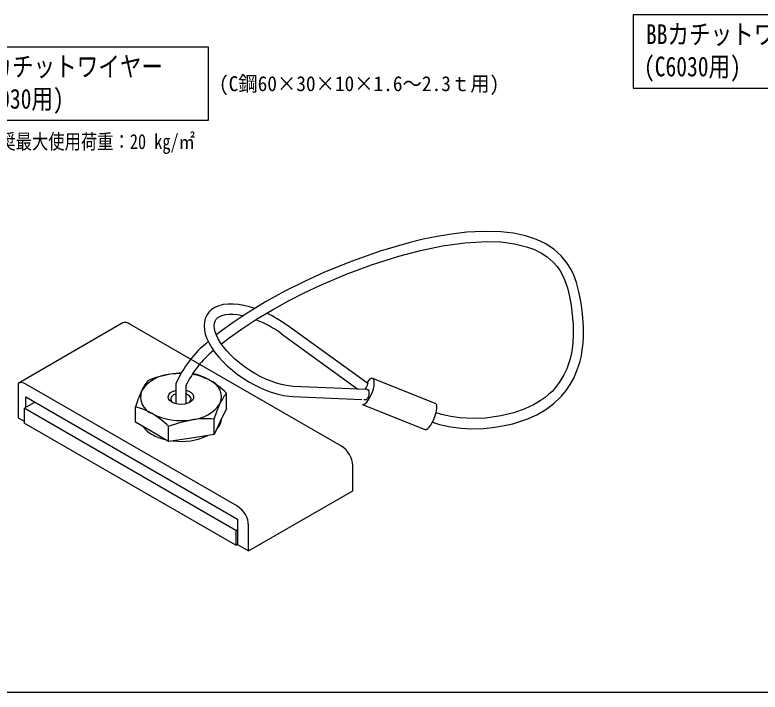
# Model space of a CAD drawing. Units: millimetres on the paper. Extents: x -141 to 141, y -97 to 98.
# Drawn here: x -46.5 to 26.6, y -97 to -30.6 of the extents above; entities that cross this region are included whole.
import ezdxf
from ezdxf.enums import TextEntityAlignment as Align

# ---------------------------------------------------------------- set-up
doc = ezdxf.new("R2010")
doc.units = ezdxf.units.MM
doc.layers.add('0-0_文字･図枠･寸法', color=7, linetype='Continuous')
doc.layers.add('0-4_BBカチットワイヤー', color=7, linetype='Continuous')
doc.styles.add('ＭＳ ゴシック', font='')
doc.styles.get('ＭＳ ゴシック').set_extended_font_data('MS Gothic')

msp = doc.modelspace()

# ---------------------------------------------------------------- linework, layer by layer
at = {"layer": '0-0_文字･図枠･寸法'}
msp.add_line((-141.444, -97.034), (140.556, -97.034), dxfattribs=at)
for points in [[(14.124, -30.614), (14.124, -37.787), (38.893, -37.787), (38.893, -30.614)], [(-52.289, -33.779), (-52.289, -40.952), (-27.52, -40.952), (-27.52, -33.779)]]:
    msp.add_lwpolyline(points, close=True, dxfattribs=at)
at = {"layer": '0-4_BBカチットワイヤー'}
for p, q in [((-36.002, -60.857), (-46.213, -66.752)), ((-14.469, -72.919), (-35.232, -60.934)), ((-11.912, -66.769), (-19.788, -61.079)), ((-20.373, -61.89), (-12.872, -67.309)), ((-30.187, -65.721), (-31.255, -65.858)), ((-30.215, -65.772), (-31.255, -65.858)), ((-29.023, -65.808), (-29.085, -65.806)), ((-5.287, -68.713), (-11.417, -66.267)), ((-46.213, -66.752), (-46.213, -70.118)), ((-24.68, -78.814), (-45.443, -66.828)), ((-30.73, -66.811), (-30.73, -67.682)), ((-29.73, -67.682), (-29.73, -66.919)), ((-11.986, -67.345), (-19.217, -67.046)), ((-11.822, -66.804), (-11.913, -66.768)), ((-30.73, -67.682), (-30.73, -68.751)), ((-29.73, -68.751), (-29.73, -67.682)), ((-25.765, -69.203), (-25.765, -67.698)), ((-11.734, -67.437), (-11.939, -67.356)), ((-45.595, -69.197), (-44.557, -68.598)), ((-45.443, -69.109), (-45.443, -68.086)), ((-45.443, -68.086), (-24.68, -80.072)), ((-13.641, -68.278), (-13.613, -68.294)), ((-12.302, -68.333), (-12.149, -68.34)), ((-12.174, -68.339), (-12.104, -68.366)), ((-25.765, -69.203), (-26.369, -70.49)), ((-12.417, -68.829), (-6.306, -71.267)), ((-46.213, -70.118), (-45.595, -70.474)), ((-24.833, -82.628), (-45.595, -70.642)), ((-26.972, -71.777), (-26.972, -70.272)), ((-26.369, -70.49), (-26.972, -71.777)), ((-31.437, -72.46), (-33.065, -71.515)), ((-26.972, -71.777), (-29.204, -72.118)), ((-24.68, -80.072), (-24.68, -82.548)), ((-24.833, -81.183), (-24.68, -81.095)), ((-23.591, -83.177), (-23.591, -80.701)), ((-24.833, -81.183), (-24.833, -82.628)), ((-24.833, -82.628), (-24.68, -82.54)), ((-24.68, -82.548), (-23.591, -83.177))]:
    msp.add_line(p, q, dxfattribs=at)
for points in [[(3.567, -52.278), (2.402, -52.03), (1.152, -51.886), (-0.566, -51.844), (-2.187, -51.935), (-3.7, -52.11), (-5.107, -52.341), (-6.489, -52.626), (-7.884, -52.966), (-10.691, -53.787), (-13.447, -54.758), (-16.142, -55.855), (-18.118, -56.756), (-20.049, -57.726), (-21.929, -58.765), (-23.821, -59.918), (-25.109, -60.776), (-26.376, -61.702), (-26.752, -62.008)], [(-5.566, -70.563), (-4.873, -70.79), (-3.779, -71.024), (-2.733, -71.153), (-1.747, -71.201), (-0.538, -71.172), (0.544, -71.063), (1.493, -70.902), (2.307, -70.712), (3.019, -70.501), (3.701, -70.256), (4.665, -69.824), (5.55, -69.316), (6.346, -68.729), (7.091, -68.017), (7.543, -67.468), (7.952, -66.862), (8.294, -66.242), (8.583, -65.597), (8.775, -65.067), (8.923, -64.563), (9.041, -64.051), (9.138, -63.48), (9.207, -62.858), (9.246, -62.104), (9.238, -61.223), (9.183, -60.338), (9.112, -59.635), (9.046, -59.114), (8.956, -58.537), (8.802, -57.769), (8.561, -56.874), (8.289, -56.139), (8.028, -55.593), (7.629, -54.94), (7.076, -54.253), (6.386, -53.621), (5.568, -53.078), (4.629, -52.629), (3.567, -52.278)], [(-26.255, -62.892), (-25.504, -62.298), (-24.284, -61.424), (-22.81, -60.461), (-21.248, -59.525), (-19.689, -58.665), (-18.139, -57.877), (-16.606, -57.155), (-14.101, -56.087), (-11.552, -55.131), (-8.863, -54.272), (-6.75, -53.714), (-4.563, -53.259), (-2.379, -52.957), (-0.242, -52.84), (1.141, -52.887), (2.47, -53.055), (3.673, -53.349), (4.452, -53.638), (5.12, -53.973), (5.702, -54.356), (6.288, -54.874), (6.66, -55.306), (6.95, -55.723), (7.159, -56.089), (7.42, -56.657), (7.67, -57.385), (7.88, -58.231), (8.038, -59.119), (8.151, -60.044), (8.226, -60.992), (8.249, -61.913), (8.21, -62.794), (8.103, -63.633), (7.942, -64.363), (7.794, -64.849), (7.61, -65.333), (7.333, -65.925), (6.944, -66.583), (6.521, -67.149)], [(-22.979, -59.405), (-23.491, -59.244), (-24.051, -59.107), (-24.594, -59.015), (-25.116, -58.97), (-25.613, -58.975), (-26.08, -59.032), (-26.509, -59.142), (-26.893, -59.305), (-27.222, -59.518), (-27.492, -59.774), (-27.699, -60.066), (-27.846, -60.387), (-27.934, -60.734), (-27.963, -61.105), (-27.933, -61.501), (-27.842, -61.921), (-27.691, -62.359), (-27.479, -62.81), (-27.211, -63.267), (-26.892, -63.724), (-26.525, -64.177), (-26.114, -64.622), (-25.665, -65.055), (-25.182, -65.473), (-24.669, -65.87), (-24.133, -66.245), (-23.577, -66.593), (-23.008, -66.91), (-22.43, -67.194), (-21.851, -67.442), (-21.274, -67.65), (-20.706, -67.818), (-20.15, -67.941), (-19.613, -68.019), (-19.258, -68.045), (-12.481, -68.326)], [(-19.217, -67.046), (-19.441, -67.031), (-19.889, -66.972), (-20.367, -66.872), (-20.87, -66.73), (-21.39, -66.548), (-21.92, -66.327), (-22.454, -66.071), (-22.984, -65.781), (-23.504, -65.461), (-24.007, -65.116), (-24.487, -64.749), (-24.937, -64.366), (-25.351, -63.972), (-25.726, -63.572), (-26.056, -63.171), (-26.337, -62.777), (-26.568, -62.394), (-26.745, -62.03), (-26.868, -61.689), (-26.94, -61.379), (-26.963, -61.103), (-26.941, -60.863), (-26.877, -60.654), (-26.766, -60.465), (-26.61, -60.309), (-26.416, -60.184), (-26.179, -60.086), (-25.873, -60.01), (-25.521, -59.971), (-25.128, -59.971), (-24.696, -60.01), (-24.231, -60.091), (-24.121, -60.118)], [(-33.488, -66.492), (-33.783, -66.91), (-34.091, -67.487)], [(-11.272, -66.527), (-11.315, -66.372), (-11.391, -66.28), (-11.496, -66.256), (-11.624, -66.302), (-11.768, -66.415), (-11.921, -66.588), (-12.004, -66.703)], [(-45.443, -66.828), (-45.655, -66.73), (-45.859, -66.683), (-46.048, -66.691), (-46.213, -66.752)], [(-12.415, -68.828), (-12.413, -68.828), (-12.296, -68.817), (-12.159, -68.737), (-12.009, -68.593), (-11.855, -68.393), (-11.705, -68.146), (-11.566, -67.868), (-11.448, -67.571), (-11.354, -67.274), (-11.292, -66.99), (-11.264, -66.737), (-11.272, -66.527)], [(6.521, -67.149), (6.169, -67.536), (5.832, -67.854), (5.493, -68.132), (5.014, -68.472), (4.356, -68.859), (3.5, -69.26), (2.435, -69.637), (1.158, -69.95), (-0.318, -70.155), (-1.549, -70.205), (-2.872, -70.134), (-3.773, -70.011), (-4.67, -69.814), (-5.207, -69.634)], [(-31.116, -68.599), (-31.321, -68.442), (-31.445, -68.259), (-31.479, -68.064), (-31.42, -67.87), (-31.273, -67.693), (-31.049, -67.545), (-30.764, -67.438), (-30.73, -67.429)], [(-30.73, -67.794), (-30.76, -67.805), (-30.986, -67.917), (-31.145, -68.062), (-31.223, -68.228), (-31.213, -68.4), (-31.115, -68.563), (-31.016, -68.651)], [(-29.73, -67.429), (-29.472, -67.516), (-29.232, -67.656), (-29.066, -67.827), (-28.986, -68.018), (-28.999, -68.215), (-29.102, -68.402), (-29.29, -68.566), (-29.547, -68.695), (-29.855, -68.778), (-30.19, -68.811), (-30.529, -68.791), (-30.845, -68.718), (-31.116, -68.599)], [(-29.444, -68.651), (-29.385, -68.603), (-29.265, -68.445), (-29.23, -68.274), (-29.285, -68.105), (-29.424, -67.953), (-29.634, -67.831), (-29.73, -67.794)], [(-11.986, -67.345), (-11.983, -67.346), (-11.938, -67.356), (-11.896, -67.381), (-11.86, -67.421), (-11.83, -67.473), (-11.807, -67.536), (-11.792, -67.609), (-11.786, -67.688), (-11.788, -67.773), (-11.798, -67.859), (-11.817, -67.945), (-11.844, -68.028), (-11.877, -68.106), (-11.916, -68.175)], [(-26.972, -70.272), (-26.677, -69.43), (-26.369, -68.693)], [(-24.833, -81.183), (-45.595, -69.197), (-45.595, -70.642)], [(-33.065, -71.515), (-34.694, -70.57), (-34.694, -69.065)], [(-6.306, -71.267), (-6.283, -71.274), (-6.166, -71.263), (-6.028, -71.183), (-5.879, -71.039), (-5.725, -70.839), (-5.574, -70.592), (-5.436, -70.313), (-5.317, -70.017), (-5.224, -69.719), (-5.162, -69.436), (-5.134, -69.183), (-5.142, -68.973)], [(-29.204, -72.118), (-31.437, -72.46), (-31.437, -70.956), (-30.343, -70.577), (-29.204, -70.322)], [(-23.591, -83.177), (-13.38, -77.282), (-13.38, -74.806)]]:
    msp.add_lwpolyline(points, dxfattribs=at)
for centre, radius, start, end in [((-26.807, -70.632), 11.854, 53.69195, 65.16961), ((-26.883, -70.743), 10.989, 53.67418, 68.64771), ((-35.683, -61.563), 0.775, 54.38435, 114.30437), ((-20.991, -70.985), 10.595, 128.23425, 156.80198), ((-20.871, -71.182), 9.818, 128.82135, 154.58046), ((-31.04, -69.516), 3.664, 93.37339, 146.37041), ((-29.701, -75.584), 9.849, 99.07925, 112.60925), ((-30.073, -71.436), 5.65, 61.70113, 80.33594), ((-30.441, -71.701), 6.061, 59.81867, 76.46797), ((-28.02, -68.1), 1.754, 340.23755, 69.11596), ((-32.552, -74.945), 9.928, 46.87807, 58.70229), ((-13.247, -66.532), 1.355, 323.47394, 349.93102), ((-22, -73.013), 13.294, 155.43818, 162.72695), ((-32.44, -68.08), 1.754, 160.23754, 249.11597), ((-21.817, -70.773), 5.004, 142.09419, 155.44943), ((-29.42, -66.664), 3.665, 273.37346, 326.37034), ((-12.179, -68.049), 0.292, 275.88602, 334.4913), ((-36.113, -74.959), 6.062, 59.81976, 76.46689), ((-5.42, -68.957), 0.279, 356.78639, 61.46747), ((-30.238, -64.278), 6.132, 242.53837, 279.70013), ((-38.217, -78.194), 9.918, 46.8722, 58.70785), ((-27.89, -79.132), 8.908, 84.08528, 98.48488), ((-27.875, -70.062), 1.649, 314.4547, 355.30586), ((-31.774, -69.4), 2.691, 216.94122, 241.3052), ((-30.662, -67.484), 4.905, 240.66237, 256.79798), ((-30.211, -66.246), 6.202, 262.55394, 294.85692), ((-15.745, -74.914), 2.367, 2.607, 57.39356), ((-25.956, -80.808), 2.367, 2.607, 57.39356)]:
    msp.add_arc(centre, radius, start, end, dxfattribs=at)

# ---------------------------------------------------------------- texts
at = {"layer": '0-0_文字･図枠･寸法', "style": 'ＭＳ ゴシック'}
for s, height, width, p in [('BBカチットワイヤー', 1.94, 0.8, (15.376, -34.059)), ('BBカチットワイヤー', 1.94, 0.8, (-51.036, -37.224)), ('(C6030用)', 1.94, 0.8, (15.185, -37.225)), ('(C鋼60×30×10×1.6～2.3ｔ用)', 1.466, 0.95, (-26.502, -38.531)), ('(C6030用)', 1.94, 0.8, (-51.228, -40.39)), ('※ 推奨最大使用荷重：20 kg/㎡', 1.466, 0.8, (-52.039, -44.212))]:
    msp.add_text(s, height=height, dxfattribs=dict(at, width=width)).set_placement(p, align=Align.BOTTOM_LEFT)

doc.saveas('drawing.dxf')
